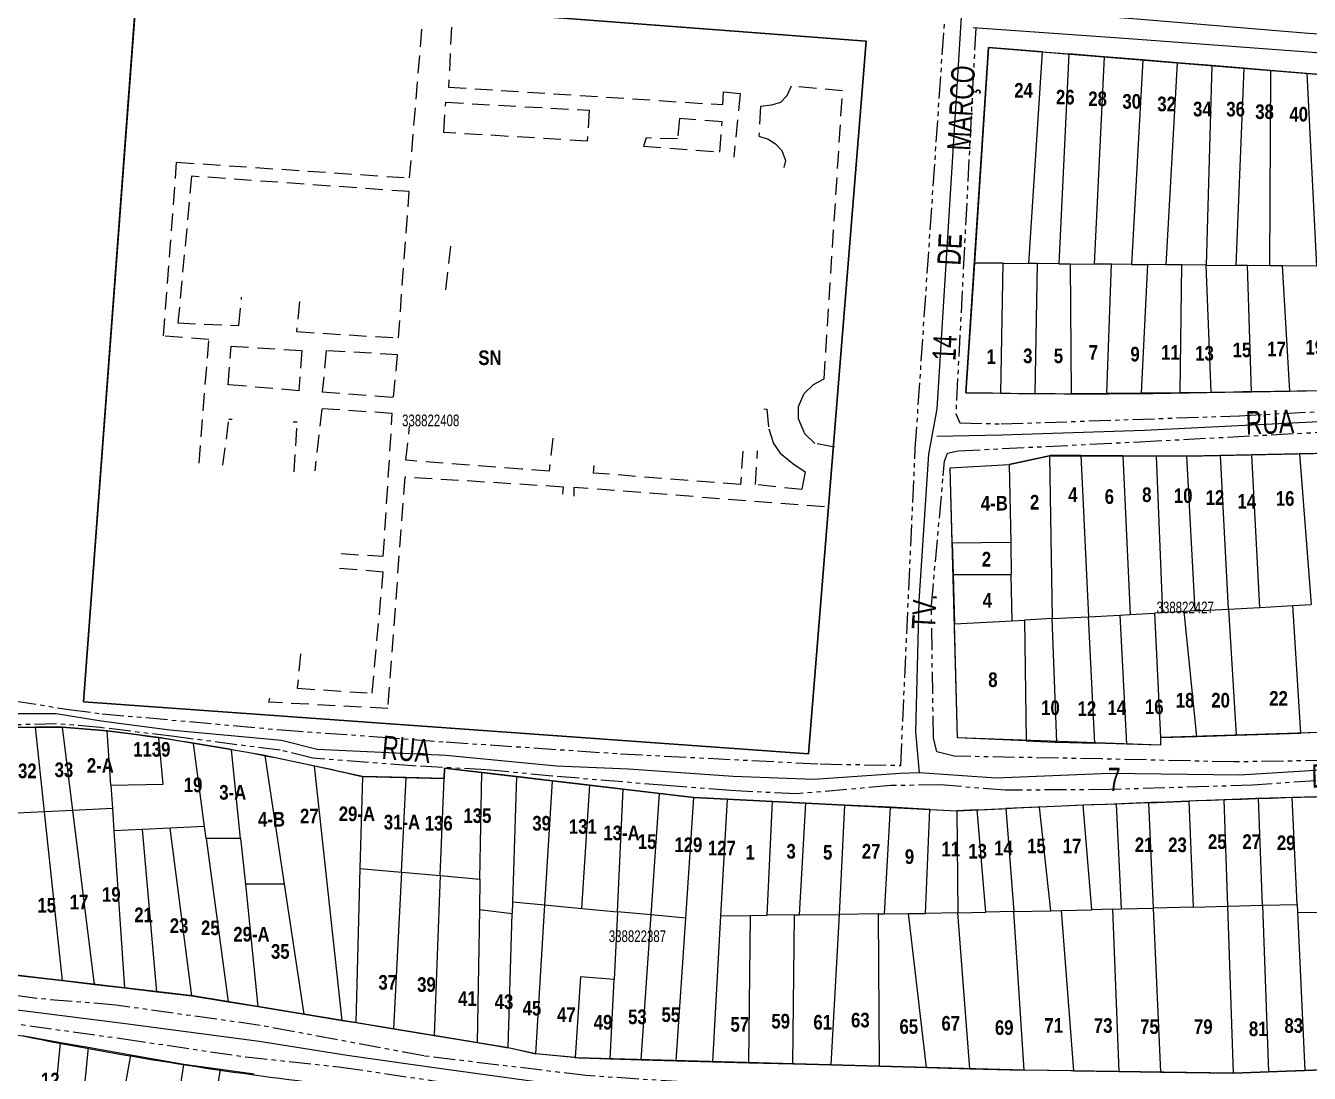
# Model space of a CAD drawing. Extents: x 204256 to 207861, y 4845615 to 4848347.
# Drawn here: x 205169.2 to 205388.6, y 4847168.9 to 4847348.1 of the extents above; entities that cross this region are included whole.
import ezdxf
from ezdxf.enums import TextEntityAlignment as Align

# ---------------------------------------------------------------- set-up
doc = ezdxf.new("R2010")
doc.units = 0
doc.header["$LTSCALE"] = 1.5
doc.header["$MEASUREMENT"] = 0
doc.linetypes.add('PHANTOMX2', pattern=[5, 2.5, -0.5, 0.5, -0.5, 0.5, -0.5])
doc.linetypes.add('TRACO_15', pattern=[3, 2, -1])
for name, color, linetype in [('CD-MALHA-LOTES', 40, 'CONTINUOUS'), ('CD_TXT_QUADRA', 7, 'CONTINUOUS'), ('RU-QUADRAS', 210, 'CONTINUOUS'), ('SV-EIXO-ROD-ESTR', 7, 'CONTINUOUS'), ('SV-EIXO-RUA-N-PAV', 6, 'CONTINUOUS'), ('SV-RUA-NAO-PAV-S-GUIA-C-GUIA', 7, 'PHANTOMX2'), ('SV-RUA-PAVIM-S-GUIA-C-GUIA', 7, 'CONTINUOUS'), ('SV-TXT-RUA-N-PAV-S-GUIA-C-GUIA', 7, 'CONTINUOUS'), ('Th_NmrPort', 7, 'CONTINUOUS')]:
    doc.layers.add(name, color=color, linetype=linetype)
doc.styles.add('ARIAL', font='ARIAL.TTF')
doc.styles.get("Standard").update_dxf_attribs({"font": 'swisscbo.ttf'})

msp = doc.modelspace()

# ---------------------------------------------------------------- linework, layer by layer
at = {"layer": 'CD-MALHA-LOTES', "linetype": 'Continuous'}
for p, q in [((205188.21, 4847354.91), (205179.08, 4847232.45)), ((205312.88, 4847345.41), (205188.21, 4847354.91)), ((205302.99, 4847223.56), (205312.88, 4847345.41)), ((205333.8, 4847344.34), (205331.38, 4847307.46)), ((205343.03, 4847343.59), (205333.8, 4847344.34)), ((205340.67, 4847307.38), (205343.03, 4847343.59)), ((205343.03, 4847343.59), (205347.5, 4847343.22)), ((205347.5, 4847343.22), (205345.83, 4847307.34)), ((205353.54, 4847342.73), (205347.5, 4847343.22)), ((205353.54, 4847342.73), (205351.87, 4847307.28)), ((205360.16, 4847342.19), (205353.54, 4847342.73)), ((205360.16, 4847342.19), (205358.21, 4847307.22)), ((205366.05, 4847341.71), (205360.16, 4847342.19)), ((205366.05, 4847341.71), (205364.12, 4847307.17)), ((205371.97, 4847341.22), (205366.05, 4847341.71)), ((205371.97, 4847341.22), (205370.98, 4847307.11)), ((205377.44, 4847340.78), (205371.97, 4847341.22)), ((205377.44, 4847340.78), (205376.04, 4847307.06)), ((205381.99, 4847340.4), (205377.44, 4847340.78)), ((205381.99, 4847340.4), (205381.85, 4847307.01)), ((205388.21, 4847339.9), (205381.99, 4847340.4)), ((205395.54, 4847339.3), (205388.21, 4847339.9)), ((205388.21, 4847339.9), (205389.88, 4847306.94)), ((205331.38, 4847307.46), (205329.92, 4847285.27)), ((205336.29, 4847307.42), (205331.38, 4847307.46)), ((205335.88, 4847285.19), (205336.29, 4847307.42)), ((205336.29, 4847307.42), (205340.67, 4847307.38)), ((205342.19, 4847307.37), (205340.67, 4847307.38)), ((205341.78, 4847285.1), (205342.19, 4847307.37)), ((205345.83, 4847307.34), (205342.19, 4847307.37)), ((205345.83, 4847307.34), (205347.81, 4847307.32)), ((205347.96, 4847285.16), (205347.81, 4847307.32)), ((205347.81, 4847307.32), (205351.87, 4847307.28)), ((205354.84, 4847307.25), (205351.87, 4847307.28)), ((205354.03, 4847285.22), (205354.84, 4847307.25)), ((205358.21, 4847307.22), (205354.84, 4847307.25)), ((205358.21, 4847307.22), (205361.04, 4847307.2)), ((205359.93, 4847285.27), (205361.04, 4847307.2)), ((205364.12, 4847307.17), (205361.04, 4847307.2)), ((205366.81, 4847307.14), (205364.12, 4847307.17)), ((205366.54, 4847285.34), (205366.81, 4847307.14)), ((205370.98, 4847307.11), (205366.81, 4847307.14)), ((205371.83, 4847285.39), (205370.98, 4847307.11)), ((205370.98, 4847307.11), (205376.04, 4847307.06)), ((205378.06, 4847307.04), (205376.04, 4847307.06)), ((205378.74, 4847285.45), (205378.06, 4847307.04)), ((205381.85, 4847307.01), (205378.06, 4847307.04)), ((205384.04, 4847306.99), (205381.85, 4847307.01)), ((205389.88, 4847306.94), (205384.04, 4847306.99)), ((205385.27, 4847285.56), (205384.04, 4847306.99)), ((205329.92, 4847285.27), (205335.88, 4847285.19)), ((205335.88, 4847285.19), (205341.78, 4847285.1)), ((205341.78, 4847285.1), (205347.96, 4847285.16)), ((205347.96, 4847285.16), (205354.03, 4847285.22)), ((205354.03, 4847285.22), (205359.93, 4847285.27)), ((205359.93, 4847285.27), (205366.54, 4847285.34)), ((205366.54, 4847285.34), (205371.83, 4847285.39)), ((205371.83, 4847285.39), (205378.74, 4847285.45)), ((205378.74, 4847285.45), (205385.27, 4847285.56)), ((205385.27, 4847285.56), (205390.88, 4847285.65)), ((205344.19, 4847274.52), (205337.34, 4847273.03)), ((205344.51, 4847274.59), (205344.19, 4847274.52)), ((205344.19, 4847274.52), (205344.67, 4847246.66)), ((205349.58, 4847274.55), (205344.51, 4847274.59)), ((205356.76, 4847274.5), (205349.58, 4847274.55)), ((205349.58, 4847274.55), (205350.86, 4847246.99)), ((205362.47, 4847274.46), (205356.76, 4847274.5)), ((205356.76, 4847274.5), (205358.03, 4847247.34)), ((205362.47, 4847274.46), (205363.56, 4847247.68)), ((205367.69, 4847274.42), (205362.47, 4847274.46)), ((205373.42, 4847274.54), (205367.69, 4847274.42)), ((205369.11, 4847247.98), (205367.69, 4847274.42)), ((205378.79, 4847274.65), (205373.42, 4847274.54)), ((205374.83, 4847248.29), (205373.42, 4847274.54)), ((205386.95, 4847274.82), (205378.79, 4847274.65)), ((205380.18, 4847248.57), (205378.79, 4847274.65)), ((205392.52, 4847274.94), (205386.95, 4847274.82)), ((205386.95, 4847274.82), (205388.96, 4847249.05)), ((205327.22, 4847272.47), (205337.34, 4847273.03)), ((205327.58, 4847259.59), (205327.22, 4847272.47)), ((205337.34, 4847273.03), (205337.58, 4847259.66)), ((205337.58, 4847259.66), (205327.58, 4847259.59)), ((205327.58, 4847259.59), (205327.73, 4847254.21)), ((205337.58, 4847259.66), (205337.67, 4847254.21)), ((205327.73, 4847254.21), (205327.96, 4847245.76)), ((205327.73, 4847254.21), (205337.67, 4847254.21)), ((205337.81, 4847246.29), (205337.67, 4847254.21)), ((205344.67, 4847246.66), (205350.86, 4847246.99)), ((205350.86, 4847246.99), (205356.23, 4847247.23)), ((205351.97, 4847225.34), (205350.86, 4847246.99)), ((205356.23, 4847247.23), (205358.03, 4847247.34)), ((205356.23, 4847247.23), (205357.39, 4847225.18)), ((205358.03, 4847247.34), (205362.16, 4847247.6)), ((205363.56, 4847247.68), (205362.16, 4847247.6)), ((205362.16, 4847247.6), (205363.19, 4847226.33)), ((205367.23, 4847247.88), (205363.56, 4847247.68)), ((205369.11, 4847247.98), (205367.23, 4847247.88)), ((205369.39, 4847226.53), (205367.23, 4847247.88)), ((205369.11, 4847247.98), (205374.83, 4847248.29)), ((205374.83, 4847248.29), (205380.18, 4847248.57)), ((205374.83, 4847248.29), (205376.1, 4847226.74)), ((205380.18, 4847248.57), (205385.81, 4847248.88)), ((205385.81, 4847248.88), (205388.96, 4847249.05)), ((205387.19, 4847227.09), (205385.81, 4847248.88)), ((205327.96, 4847245.76), (205337.81, 4847246.29)), ((205328.48, 4847226.28), (205327.96, 4847245.76)), ((205337.81, 4847246.29), (205339.95, 4847246.41)), ((205344.67, 4847246.66), (205339.95, 4847246.41)), ((205339.95, 4847246.41), (205340.25, 4847225.75)), ((205345.45, 4847225.51), (205344.67, 4847246.66)), ((205179.08, 4847232.45), (205302.99, 4847223.56)), ((205170.9, 4847228.09), (205164.34, 4847228.05)), ((205175.48, 4847228.11), (205170.9, 4847228.09)), ((205172.43, 4847213.63), (205170.9, 4847228.09)), ((205177.25, 4847213.87), (205175.48, 4847228.11)), ((205183.11, 4847227.45), (205175.48, 4847228.11)), ((205183.75, 4847218.2), (205183.11, 4847227.45)), ((205191.96, 4847226.33), (205183.11, 4847227.45)), ((205398.62, 4847227.46), (205387.19, 4847227.09)), ((205192.7, 4847218.34), (205191.96, 4847226.33)), ((205197.86, 4847225.33), (205191.96, 4847226.33)), ((205199.79, 4847211.12), (205197.86, 4847225.33)), ((205204.38, 4847224.22), (205197.86, 4847225.33)), ((205340.25, 4847225.75), (205328.48, 4847226.28)), ((205340.25, 4847225.75), (205345.17, 4847225.52)), ((205345.17, 4847225.52), (205345.45, 4847225.51)), ((205345.45, 4847225.51), (205351.97, 4847225.34)), ((205357.39, 4847225.18), (205351.97, 4847225.34)), ((205363.18, 4847225.03), (205357.39, 4847225.18)), ((205363.19, 4847226.33), (205363.18, 4847225.03)), ((205363.19, 4847226.33), (205369.39, 4847226.53)), ((205369.39, 4847226.53), (205376.1, 4847226.74)), ((205376.1, 4847226.74), (205387.19, 4847227.09)), ((205205.94, 4847209.05), (205204.38, 4847224.22)), ((205210.14, 4847223.24), (205204.38, 4847224.22)), ((205213.46, 4847201.23), (205210.14, 4847223.24)), ((205210.3, 4847223.21), (205210.14, 4847223.24)), ((205218.56, 4847221.41), (205210.3, 4847223.21)), ((205223.29, 4847177.96), (205218.56, 4847221.41)), ((205226.75, 4847219.65), (205218.56, 4847221.41)), ((205240.79, 4847221.11), (205240.71, 4847219.32)), ((205247.16, 4847220.35), (205240.79, 4847221.11)), ((205226.75, 4847219.65), (205226.34, 4847203.95)), ((205234.25, 4847219.47), (205226.75, 4847219.65)), ((205233.43, 4847203.32), (205234.25, 4847219.47)), ((205240.71, 4847219.32), (205234.25, 4847219.47)), ((205240.08, 4847202.72), (205240.71, 4847219.32)), ((205246.84, 4847202.11), (205247.16, 4847220.35)), ((205253.1, 4847219.65), (205247.16, 4847220.35)), ((205253.1, 4847219.65), (205252.44, 4847198.22)), ((205259.27, 4847218.91), (205253.1, 4847219.65)), ((205257.97, 4847197.7), (205259.27, 4847218.91)), ((205265.64, 4847218.16), (205259.27, 4847218.91)), ((205183.75, 4847218.2), (205192.7, 4847218.34)), ((205183.75, 4847218.2), (205184.02, 4847214.21)), ((205264.25, 4847197.11), (205265.64, 4847218.16)), ((205271.35, 4847217.48), (205265.64, 4847218.16)), ((205270.34, 4847196.54), (205271.35, 4847217.48)), ((205277.54, 4847216.74), (205271.35, 4847217.48)), ((205276.1, 4847196), (205277.54, 4847216.74)), ((205283.42, 4847216.06), (205277.54, 4847216.74)), ((205392.02, 4847216.23), (205385.67, 4847216.06)), ((205184.02, 4847214.21), (205177.25, 4847213.87)), ((205184.02, 4847214.21), (205184.28, 4847210.38)), ((205282.04, 4847195.45), (205283.42, 4847216.06)), ((205289.11, 4847215.77), (205283.42, 4847216.06)), ((205289.11, 4847215.77), (205287.99, 4847195.86)), ((205296.84, 4847215.38), (205289.11, 4847215.77)), ((205295.95, 4847195.95), (205296.84, 4847215.38)), ((205302.56, 4847215.1), (205296.84, 4847215.38)), ((205301.5, 4847196.01), (205302.56, 4847215.1)), ((205309.25, 4847214.76), (205302.56, 4847215.1)), ((205308.31, 4847196.09), (205309.25, 4847214.76)), ((205317.06, 4847214.41), (205309.25, 4847214.76)), ((205316, 4847196.18), (205317.06, 4847214.41)), ((205323.78, 4847214.03), (205317.06, 4847214.41)), ((205323.01, 4847196.26), (205323.78, 4847214.03)), ((205323.78, 4847214.03), (205328.37, 4847213.79)), ((205331.87, 4847213.96), (205336.74, 4847214.18)), ((205342.14, 4847214.43), (205336.74, 4847214.18)), ((205336.74, 4847214.18), (205338.13, 4847196.56)), ((205342.48, 4847214.44), (205342.14, 4847214.43)), ((205349.96, 4847214.74), (205342.48, 4847214.44)), ((205344.43, 4847196.71), (205342.48, 4847214.44)), ((205355.65, 4847214.96), (205349.96, 4847214.74)), ((205351.47, 4847196.88), (205349.96, 4847214.74)), ((205361.19, 4847215.18), (205355.65, 4847214.96)), ((205356.53, 4847197.01), (205355.65, 4847214.96)), ((205361.19, 4847215.18), (205368.04, 4847215.45)), ((205361.99, 4847197.14), (205361.19, 4847215.18)), ((205374.06, 4847215.69), (205368.04, 4847215.45)), ((205368.04, 4847215.45), (205368.79, 4847197.32)), ((205379.48, 4847215.9), (205374.06, 4847215.69)), ((205374.68, 4847197.48), (205374.06, 4847215.69)), ((205379.95, 4847215.91), (205379.48, 4847215.9)), ((205385.67, 4847216.06), (205379.95, 4847215.91)), ((205380.63, 4847197.64), (205379.95, 4847215.91)), ((205386.53, 4847197.79), (205385.67, 4847216.06)), ((205172.43, 4847213.63), (205165.38, 4847213.28)), ((205177.25, 4847213.87), (205172.43, 4847213.63)), ((205175.47, 4847184.76), (205172.43, 4847213.63)), ((205180.95, 4847184.12), (205177.25, 4847213.87)), ((205331.87, 4847213.96), (205328.37, 4847213.79)), ((205328.37, 4847213.79), (205328.53, 4847196.33)), ((205333.33, 4847196.44), (205331.87, 4847213.96)), ((205189.17, 4847210.62), (205184.28, 4847210.38)), ((205184.28, 4847210.38), (205186.11, 4847183.51)), ((205193.92, 4847210.84), (205189.17, 4847210.62)), ((205191.63, 4847182.87), (205189.17, 4847210.62)), ((205199.79, 4847211.12), (205193.92, 4847210.84)), ((205197.62, 4847182.17), (205193.92, 4847210.84)), ((205200.07, 4847209.05), (205199.79, 4847211.12)), ((205200.07, 4847209.05), (205203.84, 4847181.15)), ((205205.94, 4847209.05), (205200.07, 4847209.05)), ((205205.94, 4847209.05), (205206.75, 4847201.23)), ((205226.34, 4847203.95), (205225.65, 4847177.58)), ((205226.34, 4847203.95), (205233.43, 4847203.32)), ((205233.43, 4847203.32), (205232.05, 4847176.53)), ((205233.43, 4847203.32), (205240.08, 4847202.72)), ((205206.75, 4847201.23), (205208.9, 4847180.32)), ((205213.46, 4847201.23), (205206.75, 4847201.23)), ((205216.81, 4847179.03), (205213.46, 4847201.23)), ((205240.08, 4847202.72), (205239.05, 4847175.38)), ((205240.08, 4847202.72), (205246.84, 4847202.11)), ((205246.84, 4847202.11), (205246.75, 4847196.95)), ((205246.75, 4847196.95), (205246.36, 4847174.18)), ((205246.75, 4847196.95), (205252.38, 4847196.26)), ((205252.44, 4847198.22), (205252.38, 4847196.26)), ((205252.44, 4847198.22), (205257.97, 4847197.7)), ((205256.42, 4847172.26), (205257.97, 4847197.7)), ((205257.97, 4847197.7), (205264.25, 4847197.11)), ((205264.25, 4847197.11), (205270.34, 4847196.54)), ((205270.34, 4847196.54), (205269.79, 4847184.96)), ((205276.1, 4847196), (205270.34, 4847196.54)), ((205328.53, 4847196.33), (205333.33, 4847196.44)), ((205338.13, 4847196.56), (205333.33, 4847196.44)), ((205338.13, 4847196.56), (205344.43, 4847196.71)), ((205339.89, 4847169.44), (205338.13, 4847196.56)), ((205344.43, 4847196.71), (205346.19, 4847196.75)), ((205346.19, 4847196.75), (205351.47, 4847196.88)), ((205346.19, 4847196.75), (205348.34, 4847169.32)), ((205354.98, 4847196.97), (205351.47, 4847196.88)), ((205354.98, 4847196.97), (205356.53, 4847197.01)), ((205354.98, 4847196.97), (205356.06, 4847169.22)), ((205356.53, 4847197.01), (205361.99, 4847197.14)), ((205368.79, 4847197.32), (205361.99, 4847197.14)), ((205363.24, 4847169.12), (205361.99, 4847197.14)), ((205368.79, 4847197.32), (205374.68, 4847197.48)), ((205374.68, 4847197.48), (205380.63, 4847197.64)), ((205375.66, 4847168.95), (205374.68, 4847197.48)), ((205380.63, 4847197.64), (205386.53, 4847197.79)), ((205380.63, 4847197.64), (205381.68, 4847169.18)), ((205386.53, 4847197.79), (205386.6, 4847196.49)), ((205386.6, 4847196.49), (205393.44, 4847196.39)), ((205386.6, 4847196.49), (205387.88, 4847169.41)), ((205251.67, 4847173.3), (205252.38, 4847196.26)), ((205274.39, 4847171.24), (205276.1, 4847196)), ((205282.04, 4847195.45), (205276.1, 4847196)), ((205280.41, 4847171.07), (205282.04, 4847195.45)), ((205287.99, 4847195.86), (205286.59, 4847170.9)), ((205287.99, 4847195.86), (205293.12, 4847195.92)), ((205292.82, 4847170.73), (205293.12, 4847195.92)), ((205293.12, 4847195.92), (205295.95, 4847195.95)), ((205300.63, 4847196), (205295.95, 4847195.95)), ((205300.32, 4847170.53), (205300.63, 4847196)), ((205300.63, 4847196), (205301.5, 4847196.01)), ((205301.5, 4847196.01), (205308.31, 4847196.09)), ((205306.88, 4847170.35), (205308.31, 4847196.09)), ((205314.99, 4847196.17), (205308.31, 4847196.09)), ((205314.99, 4847196.17), (205316, 4847196.18)), ((205315.14, 4847170.12), (205314.99, 4847196.17)), ((205316, 4847196.18), (205320.11, 4847196.23)), ((205320.11, 4847196.23), (205323.01, 4847196.26)), ((205323.2, 4847169.9), (205320.11, 4847196.23)), ((205328.53, 4847196.33), (205323.01, 4847196.26)), ((205330.59, 4847169.7), (205328.53, 4847196.33)), ((205167.32, 4847185.71), (205175.47, 4847184.76)), ((205175.47, 4847184.76), (205180.95, 4847184.12)), ((205180.95, 4847184.12), (205186.11, 4847183.51)), ((205186.11, 4847183.51), (205191.63, 4847182.87)), ((205264.05, 4847185.41), (205263.12, 4847171.61)), ((205269.79, 4847184.96), (205264.05, 4847185.41)), ((205269.14, 4847171.39), (205269.79, 4847184.96)), ((205191.63, 4847182.87), (205197.62, 4847182.17)), ((205197.62, 4847182.17), (205203.84, 4847181.15)), ((205203.84, 4847181.15), (205208.9, 4847180.32)), ((205208.9, 4847180.32), (205216.81, 4847179.03)), ((205216.81, 4847179.03), (205223.29, 4847177.96)), ((205223.29, 4847177.96), (205225.65, 4847177.58)), ((205225.65, 4847177.58), (205232.05, 4847176.53)), ((205175.16, 4847174.15), (205168.62, 4847175.31)), ((205232.05, 4847176.53), (205239.05, 4847175.38)), ((205239.05, 4847175.38), (205246.36, 4847174.18)), ((205172.35, 4847145.81), (205175.16, 4847174.15)), ((205179.88, 4847173.31), (205175.16, 4847174.15)), ((205179.88, 4847173.31), (205177.07, 4847145.31)), ((205187.19, 4847172.01), (205179.88, 4847173.31)), ((205246.36, 4847174.18), (205251.42, 4847173.35)), ((205251.42, 4847173.35), (205251.67, 4847173.3)), ((205251.67, 4847173.3), (205256.42, 4847172.26)), ((205182.34, 4847144.74), (205187.19, 4847172.01)), ((205196.21, 4847170.4), (205187.19, 4847172.01)), ((205192.15, 4847143.7), (205196.21, 4847170.4)), ((205202.5, 4847169.54), (205196.21, 4847170.4)), ((205263.12, 4847171.61), (205256.42, 4847172.26)), ((205263.12, 4847171.61), (205263.71, 4847171.55)), ((205263.71, 4847171.55), (205269.14, 4847171.39)), ((205269.14, 4847171.39), (205274.39, 4847171.24)), ((205274.39, 4847171.24), (205280.41, 4847171.07)), ((205280.41, 4847171.07), (205286.59, 4847170.9)), ((205286.59, 4847170.9), (205292.82, 4847170.73)), ((205292.82, 4847170.73), (205300.32, 4847170.53)), ((205300.32, 4847170.53), (205306.88, 4847170.35)), ((205306.88, 4847170.35), (205315.14, 4847170.12)), ((205315.14, 4847170.12), (205323.2, 4847169.9)), ((205197.97, 4847143.07), (205202.5, 4847169.54)), ((205208.27, 4847168.74), (205202.5, 4847169.54)), ((205323.2, 4847169.9), (205330.59, 4847169.7)), ((205330.59, 4847169.7), (205339.89, 4847169.44)), ((205348.34, 4847169.32), (205339.89, 4847169.44)), ((205348.34, 4847169.32), (205356.06, 4847169.22)), ((205356.06, 4847169.22), (205363.24, 4847169.12)), ((205363.24, 4847169.12), (205375.66, 4847168.95)), ((205375.66, 4847168.95), (205381.68, 4847169.18)), ((205381.68, 4847169.18), (205387.88, 4847169.41)), ((205387.88, 4847169.41), (205395.35, 4847169.69))]:
    msp.add_line(p, q, dxfattribs=at)
at = {"layer": 'RU-QUADRAS', "color": 6, "linetype": 'Continuous'}
msp.add_lwpolyline([(205440.82, 4847171.39), (205375.66, 4847168.95), (205339.89, 4847169.44), (205263.42, 4847171.58), (205256.42, 4847172.26), (205251.42, 4847173.35), (205197.77, 4847182.15), (205161.68, 4847186.37), (205161.58, 4847187.69), (205097.78, 4847187.37), (205097.76, 4847188.35), (205049.18, 4847187.04), (205047.44, 4847225.68), (205049.01, 4847225.68), (205048.69, 4847236.47), (205046.24, 4847236.44), (205046.06, 4847271.53), (205044.94, 4847284.39), (205040.86, 4847362.62)], dxfattribs=at)
for points in [[(205179.08, 4847232.45), (205188.21, 4847354.91), (205312.88, 4847345.41), (205302.99, 4847223.56)], [(205327.22, 4847272.47), (205337.34, 4847273.03), (205344.19, 4847274.52), (205367.69, 4847274.42), (205429.91, 4847275.73), (205429.91, 4847228.45), (205363.19, 4847226.33), (205363.18, 4847225.03), (205328.48, 4847226.28)]]:
    msp.add_lwpolyline(points, close=True, dxfattribs=at)
for points in [[(205329.92, 4847285.27), (205333.8, 4847344.34), (205403.84, 4847338.62), (205499.24, 4847331.64), (205499.6, 4847334.32), (205504.07, 4847333.78), (205499.24, 4847302.28), (205495.36, 4847302.81), (205493.33, 4847287.96), (205487.99, 4847288.48), (205487.95, 4847287.06), (205378.74, 4847285.46, -0.012037)], [(205050.14, 4847157.19), (205050.14, 4847177.39), (205111.13, 4847178.08), (205111.31, 4847176.86), (205133.79, 4847178.6), (205133.86, 4847177.21, -0.028945), (205168.73, 4847175.3, 0.019907), (205218.9, 4847167.28), (205242.55, 4847164.84), (205292.42, 4847158.58, 0.025021), (205319.29, 4847160.84), (205341.71, 4847161.53), (205382.12, 4847158.4), (205385.08, 4847111.2), (205290.8, 4847111.38), (205277.4, 4847112.06), (205173.52, 4847120.95), (205173.75, 4847122.04, -0.011384), (205122.11, 4847124.44), (205121.45, 4847158.56)]]:
    msp.add_lwpolyline(points, format="xyb", close=True, dxfattribs=at)
msp.add_lwpolyline([(205158.58, 4847228.03), (205175.48, 4847228.13), (205183.11, 4847227.48, -0.028641), (205226.75, 4847219.65), (205240.71, 4847219.32), (205240.79, 4847221.11), (205283.42, 4847216.05), (205328.37, 4847213.79, -0.007328), (205410.22, 4847216.71, -0.007172)], format="xyb", dxfattribs=at)
at = {"layer": 'SV-EIXO-ROD-ESTR'}
msp.add_lwpolyline([(205419.65, 4847344.74), (205388.5, 4847346.74), (205358.47, 4847349.24), (205329.29, 4847351.4), (205297.55, 4847353.74), (205257.77, 4847356.75), (205208.85, 4847360.25), (205181.27, 4847362.27), (205154.8, 4847364.2), (205114.4, 4847367.5), (205080.87, 4847369.76), (205073.12, 4847370.51), (205068.86, 4847370.51), (205060.86, 4847370.26), (205055.35, 4847369.51), (205046.6, 4847367.5), (205035.69, 4847364.62), (205023.04, 4847361.11), (205012.44, 4847358.12), (205002.58, 4847355.38)], dxfattribs=at)
at = {"layer": 'SV-EIXO-RUA-N-PAV'}
for points in [[(205318.76, 4847220.18), (205303.93, 4847219.15), (205290.12, 4847219.66), (205272.23, 4847220.94), (205259.95, 4847221.45), (205241.03, 4847223.24), (205219.05, 4847224.27), (205212.91, 4847225.8), (205193.86, 4847227.59), (205182.1, 4847229.12), (205174.43, 4847230.4), (205167.53, 4847230.4), (205164.21, 4847230.4), (205162.67, 4847233.98), (205161.65, 4847236.54), (205160.88, 4847249.58), (205159.86, 4847262.62), (205156.79, 4847291.12), (205156.79, 4847301.86), (205156.54, 4847308.51), (205155.26, 4847336.12), (205154.75, 4847355.81), (205154.8, 4847364.2)], [(205322, 4847220.32), (205321.37, 4847227.29), (205321.93, 4847249.66), (205323.56, 4847274.78), (205324.99, 4847282.54), (205329.29, 4847351.4)], [(205324.93, 4847277.88), (205336.09, 4847278.08), (205360.46, 4847278.91), (205393.71, 4847280.56), (205403.21, 4847280.97), (205416.01, 4847281.18), (205425.51, 4847281.39), (205432.53, 4847280.56), (205437.69, 4847280.56), (205458.35, 4847280.97), (205473.32, 4847281.59), (205484.47, 4847282.21), (205492.94, 4847282.42), (205497.48, 4847282.42)], [(205491.97, 4847225.8), (205485.32, 4847225.8), (205456.95, 4847223.75), (205440.07, 4847222.99), (205430.61, 4847222.99), (205401.72, 4847221.45), (205376.67, 4847219.92), (205354.42, 4847220.18), (205335.12, 4847219.41), (205322, 4847220.32), (205318.76, 4847220.18)], [(205165.06, 4847180.11), (205186.24, 4847177.41), (205209.09, 4847174.39), (205224.17, 4847172.01), (205238.61, 4847169.95), (205255.99, 4847167.57), (205267.89, 4847166.14), (205282.17, 4847164.55), (205291.22, 4847164.4), (205297.41, 4847164.24), (205314.63, 4847164.24), (205328.12, 4847164.4), (205344.14, 4847164.71), (205361.28, 4847164.87), (205380.41, 4847164.24), (205385.15, 4847164.46)]]:
    msp.add_lwpolyline(points, dxfattribs=at)
at = {"layer": 'SV-RUA-NAO-PAV-S-GUIA-C-GUIA'}
for points in [[(205157.53, 4847360.86), (205156.97, 4847355.78), (205158.64, 4847291.81), (205162.41, 4847248.87), (205163.36, 4847236.49), (205164.49, 4847233.86), (205167.25, 4847232.6), (205176.57, 4847231.13), (205182.25, 4847230.4), (205212.91, 4847227.64), (205241.1, 4847225.58), (205270.88, 4847223.55), (205305.03, 4847221.81), (205318.78, 4847221.57), (205321.27, 4847275.74), (205326.24, 4847348.34)], [(205331.6, 4847347.64), (205328.2, 4847281.67), (205328.89, 4847280.16), (205335.94, 4847279.95), (205376.72, 4847281.35), (205402.29, 4847282.72), (205415.98, 4847282.9), (205437.75, 4847282.79), (205456.45, 4847283.89), (205476.78, 4847284.76), (205492.26, 4847285.17), (205494.13, 4847285.49), (205495.75, 4847287.84), (205497.18, 4847293.73), (205503.51, 4847327.89), (205504.05, 4847334.24)], [(205404.7, 4847219.98), (205378.94, 4847218.18), (205354.61, 4847217.43), (205336.62, 4847217.32), (205325.56, 4847218.22), (205317.07, 4847218.1), (205300.97, 4847216.69), (205289.72, 4847217.26), (205278.74, 4847218.11), (205259.28, 4847219.73), (205247.95, 4847220.82), (205235.3, 4847221.48), (205218.27, 4847222.8), (205212.73, 4847224.15), (205194.61, 4847226.48), (205181.93, 4847228.05), (205174.45, 4847228.68), (205166.58, 4847228.47)], [(205488.07, 4847170.73), (205454.25, 4847168.03), (205434.14, 4847167.44), (205413.63, 4847167.44), (205384.91, 4847166.68), (205360.39, 4847166.65), (205326.99, 4847166.1), (205296.46, 4847166.44), (205264.95, 4847168.52), (205237.25, 4847171.89), (205209.28, 4847177.11), (205184.6, 4847180.57), (205171.12, 4847181.69), (205164.43, 4847182.65), (205160.56, 4847183), (205152.56, 4847183.29), (205134.47, 4847183.42), (205114.02, 4847183.72), (205078.39, 4847184.24), (205052.02, 4847182.88), (205047.49, 4847183.46), (205046.47, 4847187.09), (205046.6, 4847207.41)], [(205162.47, 4847178.08), (205185.97, 4847174.8), (205206.77, 4847171.73), (205223.13, 4847169.98), (205238.95, 4847167.64), (205254.79, 4847165.56), (205268.11, 4847163.46), (205281.45, 4847161.85), (205291.44, 4847162.03), (205314, 4847162.23), (205343.47, 4847163.25), (205379.62, 4847161.61), (205381.88, 4847160.93), (205383.34, 4847159.89), (205384.11, 4847158.35)]]:
    msp.add_lwpolyline(points, dxfattribs=at)
msp.add_lwpolyline([(205428.04, 4847278.85), (205430.61, 4847277.45), (205431.99, 4847228.03), (205431.28, 4847226.25), (205429.07, 4847225.5), (205399.2, 4847222.52), (205375.79, 4847222.16), (205353.25, 4847222.66), (205327.9, 4847223.14), (205324.97, 4847223.88), (205324.37, 4847226.29), (205324.02, 4847248.91), (205326.05, 4847271.08), (205326.24, 4847273.58), (205326.78, 4847274.95), (205328.63, 4847275.36), (205359.66, 4847276.9), (205393.02, 4847278.67), (205420.42, 4847279.34), (205424.31, 4847279.34)], close=True, dxfattribs=at)
at = {"layer": 'SV-RUA-PAVIM-S-GUIA-C-GUIA', "linetype": 'TRACO_15'}
for points in [[(205198.84, 4847273.25), (205200.51, 4847294.42), (205192.73, 4847295.01), (205195, 4847324.71), (205234.83, 4847322.02), (205236.97, 4847347.97)], [(205241.99, 4847347.81), (205241.49, 4847337.57), (205288.35, 4847334.55), (205288.48, 4847336.75), (205291.35, 4847336.46), (205290.24, 4847325.58)], [(205307.45, 4847275.98), (205304.09, 4847276.63), (205302.38, 4847278.28), (205301.3, 4847280.84), (205301.3, 4847282.94), (205302.29, 4847285.15), (205303.87, 4847286.69), (205305.69, 4847287.69), (205308.84, 4847336.92), (205300.03, 4847337.7), (205299.33, 4847336.04), (205298.24, 4847334.93), (205296.67, 4847334.44), (205294.83, 4847334.21), (205294.54, 4847329.19), (205296.15, 4847328.64), (205297.35, 4847327.88), (205298.47, 4847326.74), (205299.09, 4847324.98), (205298.8, 4847323.8)], [(205215.98, 4847300.87), (205215.51, 4847295.74), (205232.92, 4847294.65), (205234.76, 4847319.68), (205197.55, 4847322.33), (205195.23, 4847297.22), (205205.63, 4847296.76), (205206.12, 4847301.66)], [(205241.82, 4847310.35), (205240.9, 4847302.26)], [(205223.12, 4847257.79), (205230.32, 4847257.32), (205231.87, 4847281.76), (205219.82, 4847282.54), (205218.63, 4847271.94)], [(205295.4, 4847282.51), (205295.9, 4847282.46), (205296.22, 4847279.1), (205297.05, 4847276.59), (205298.17, 4847274.98), (205300.36, 4847273.21), (205302.45, 4847271.77), (205301.89, 4847268.74), (205293.96, 4847269.58), (205294.29, 4847275.35)], [(205202.92, 4847272.9), (205203.95, 4847280.78), (205204.48, 4847280.77)], [(205215.08, 4847271.74), (205215.6, 4847280.27), (205214.94, 4847280.28)], [(205259.33, 4847277.51), (205258.68, 4847271.85), (205254.03, 4847272.22), (205234.17, 4847273.75), (205234.82, 4847279.55)], [(205291.77, 4847275.32), (205291.41, 4847269.57), (205266.25, 4847271.56), (205266.36, 4847272.86)], [(205261.02, 4847267.96), (205261.13, 4847269.16), (205234, 4847270.87), (205231.08, 4847231.28), (205210.76, 4847232.38), (205210.92, 4847233.06)], [(205305.75, 4847265.77), (205262.93, 4847269.11), (205262.93, 4847267.62)], [(205216.18, 4847240.67), (205215.63, 4847234.77), (205228.43, 4847233.89), (205230.33, 4847254.62), (205222.8, 4847255.24)]]:
    msp.add_lwpolyline(points, dxfattribs=at)
at = {"layer": 'SV-RUA-PAVIM-S-GUIA-C-GUIA'}
msp.add_lwpolyline([(205504.05, 4847334.24), (205502.8, 4847334.34), (205476.32, 4847336.65), (205454.05, 4847338.51), (205418.64, 4847341.19), (205387.65, 4847343.61), (205357.8, 4847345.81), (205331.16, 4847347.67)], dxfattribs=at)
at = {"layer": 'SV-RUA-PAVIM-S-GUIA-C-GUIA', "linetype": 'TRACO_15'}
for points in [[(205240.66, 4847329.79), (205241.02, 4847334.96), (205265.53, 4847333.59), (205265.19, 4847328.32)], [(205274.8, 4847327.43), (205287.88, 4847326.45), (205288.26, 4847331.6), (205280.96, 4847332.18), (205280.65, 4847328.68), (205275.28, 4847328.86)], [(205215.91, 4847285.64), (205203.8, 4847286.65), (205204.32, 4847293.25), (205216.43, 4847292.49)], [(205232.78, 4847291.78), (205220.57, 4847292.49), (205219.91, 4847285.42), (205232.06, 4847284.51)]]:
    msp.add_lwpolyline(points, close=True, dxfattribs=at)

# ---------------------------------------------------------------- texts
at = {"layer": 'CD_TXT_QUADRA', "linetype": 'Continuous', "style": 'ARIAL', "width": 0.7}
for s, p in [('338822408', (205233.54, 4847279.56)), ('338822427', (205362.52, 4847247.57)), ('338822387', (205268.88, 4847191.36))]:
    msp.add_text(s, height=2, dxfattribs=at).set_placement(p)
at = {"layer": 'SV-TXT-RUA-N-PAV-S-GUIA-C-GUIA', "style": 'ARIAL', "width": 0.7}
for s, rotation, p in [('MARÇO', 87, (205330.73, 4847326.62)), ('14           DE', 87, (205328.15, 4847290.71)), ('RUA', 2, (205377.83, 4847278.13)), ('TV.', 87, (205324.64, 4847244.75)), ('RUA', 355, (205229.97, 4847222.7)), ('7                              DE', 1, (205354.27, 4847217.15))]:
    msp.add_text(s, height=4, rotation=rotation, dxfattribs=at).set_placement(p)
at = {"layer": 'Th_NmrPort', "color": 1}
for s, p in [('24', (205338.19, 4847337)), ('26', (205345.32, 4847335.84)), ('28', (205350.85, 4847335.55)), ('30', (205356.68, 4847335.11)), ('32', (205362.65, 4847334.67)), ('34', (205368.76, 4847333.8)), ('36', (205374.44, 4847333.79)), ('38', (205379.39, 4847333.35)), ('40', (205385.22, 4847332.92)), ('7', (205350.92, 4847292.18)), ('9', (205358.05, 4847291.89)), ('11', (205363.29, 4847292.18)), ('13', (205369.12, 4847292.04)), ('15', (205375.52, 4847292.62)), ('17', (205381.43, 4847292.77)), ('19', (205387.98, 4847293.06)), ('SN', (205246.58, 4847291.28)), ('1', (205333.45, 4847291.46)), ('3', (205339.71, 4847291.6)), ('5', (205344.95, 4847291.6)), ('4', (205347.42, 4847267.85)), ('8', (205360.05, 4847267.85)), ('10', (205365.48, 4847267.69)), ('4-B', (205332.48, 4847266.4)), ('2', (205340.87, 4847266.57)), ('6', (205353.65, 4847267.53)), ('12', (205370.91, 4847267.37)), ('14', (205376.35, 4847266.73)), ('16', (205382.9, 4847267.21)), ('2', (205332.64, 4847256.82)), ('4', (205332.8, 4847249.79)), ('8', (205333.75, 4847236.22)), ('18', (205365.8, 4847232.71)), ('20', (205371.87, 4847232.71)), ('22', (205381.78, 4847233.03)), ('10', (205342.78, 4847231.43)), ('12', (205349.02, 4847231.27)), ('14', (205354.13, 4847231.43)), ('16', (205360.53, 4847231.59)), ('1139', (205187.58, 4847224.31)), ('2-A', (205179.66, 4847221.55)), ('32', (205167.89, 4847220.63)), ('33', (205174.14, 4847220.81)), ('19', (205196.22, 4847218.24)), ('3-A', (205202.29, 4847216.96)), ('27', (205216.09, 4847212.91)), ('29-A', (205222.72, 4847213.28)), ('135', (205244.03, 4847212.97)), ('4-B', (205208.92, 4847212.36)), ('31-A', (205230.42, 4847211.87)), ('136', (205237.41, 4847211.68)), ('39', (205255.81, 4847211.67)), ('131', (205262.06, 4847211.12)), ('13-A', (205267.95, 4847210.02)), ('15', (205273.84, 4847208.54)), ('25', (205371.3, 4847208.53)), ('27', (205377.19, 4847208.53)), ('29', (205383.08, 4847208.33)), ('129', (205280.09, 4847207.99)), ('127', (205285.82, 4847207.43)), ('1', (205292.26, 4847206.7)), ('3', (205299.25, 4847206.88)), ('5', (205305.5, 4847206.7)), ('27', (205312.13, 4847206.88)), ('11', (205325.74, 4847207.25)), ('13', (205330.34, 4847206.88)), ('14', (205334.76, 4847207.43)), ('15', (205340.39, 4847207.79)), ('17', (205346.47, 4847207.79)), ('21', (205358.79, 4847207.98)), ('23', (205364.5, 4847207.98)), ('9', (205319.49, 4847205.96)), ('15', (205171.2, 4847197.65)), ('17', (205176.72, 4847198.2)), ('19', (205182.24, 4847199.49)), ('21', (205187.76, 4847196)), ('23', (205193.83, 4847194.16)), ('25', (205199.17, 4847193.79)), ('29-A', (205204.69, 4847192.69)), ('35', (205211.13, 4847189.75)), ('37', (205229.5, 4847184.47)), ('39', (205236.12, 4847184.09)), ('41', (205243.11, 4847181.7)), ('43', (205249.37, 4847181.15)), ('45', (205254.15, 4847180.05)), ('47', (205260.04, 4847178.94)), ('49', (205266.3, 4847177.65)), ('53', (205272.18, 4847178.57)), ('55', (205277.89, 4847178.94)), ('59', (205296.67, 4847177.83)), ('61', (205303.85, 4847177.65)), ('63', (205310.29, 4847178.02)), ('57', (205289.68, 4847177.28)), ('65', (205318.57, 4847176.91)), ('67', (205325.74, 4847177.46)), ('69', (205334.88, 4847176.73)), ('71', (205343.34, 4847177.1)), ('73', (205351.8, 4847177.08)), ('75', (205359.71, 4847176.89)), ('79', (205368.91, 4847176.89)), ('81', (205378.3, 4847176.52)), ('83', (205384.37, 4847177.08)), ('12', (205171.81, 4847167.76))]:
    msp.add_text(s, height=2.5, dxfattribs=at).set_placement(p, align=Align.MIDDLE_LEFT)

doc.saveas('drawing.dxf')
